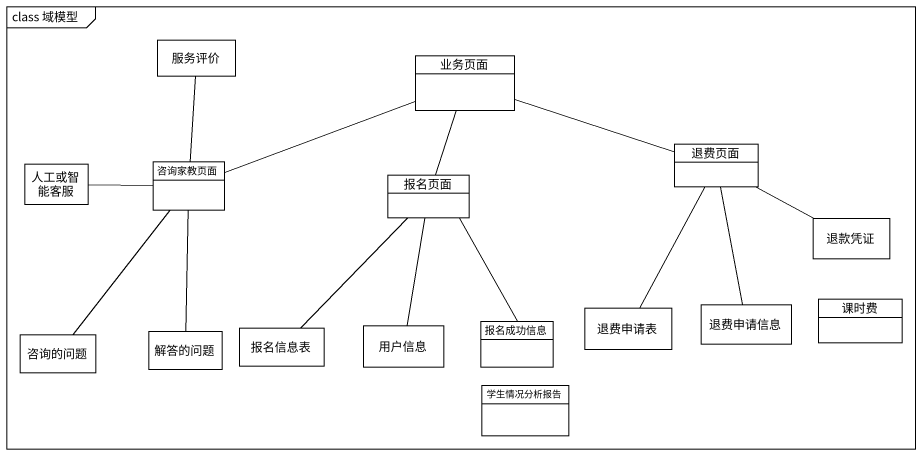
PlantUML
@startuml
mainframe class 域模型
hide circle
hide empty members
class 服务评价
class 业务页面
class 退费页面
class 人工或智能客服
class 咨询家教页面
class 报名页面
class 退款凭证
class 课时费
class 咨询的问题
class 解答的问题
class 报名信息表
class 用户信息
class 报名成功信息
class 退费申请表
class 退费申请信息
class 学生情况分析报告
业务页面 -right- 退费页面
业务页面 -left- 咨询家教页面
业务页面 -- 报名页面
退费页面 -right- 退款凭证
退费页面 -- 退费申请表
退费页面 -- 退费申请信息
咨询家教页面 -up- 服务评价
咨询家教页面 -left- 人工或智能客服
咨询家教页面 -- 咨询的问题
咨询家教页面 -- 解答的问题
报名页面 -- 报名信息表
报名页面 -- 用户信息
报名页面 -- 报名成功信息
@enduml
